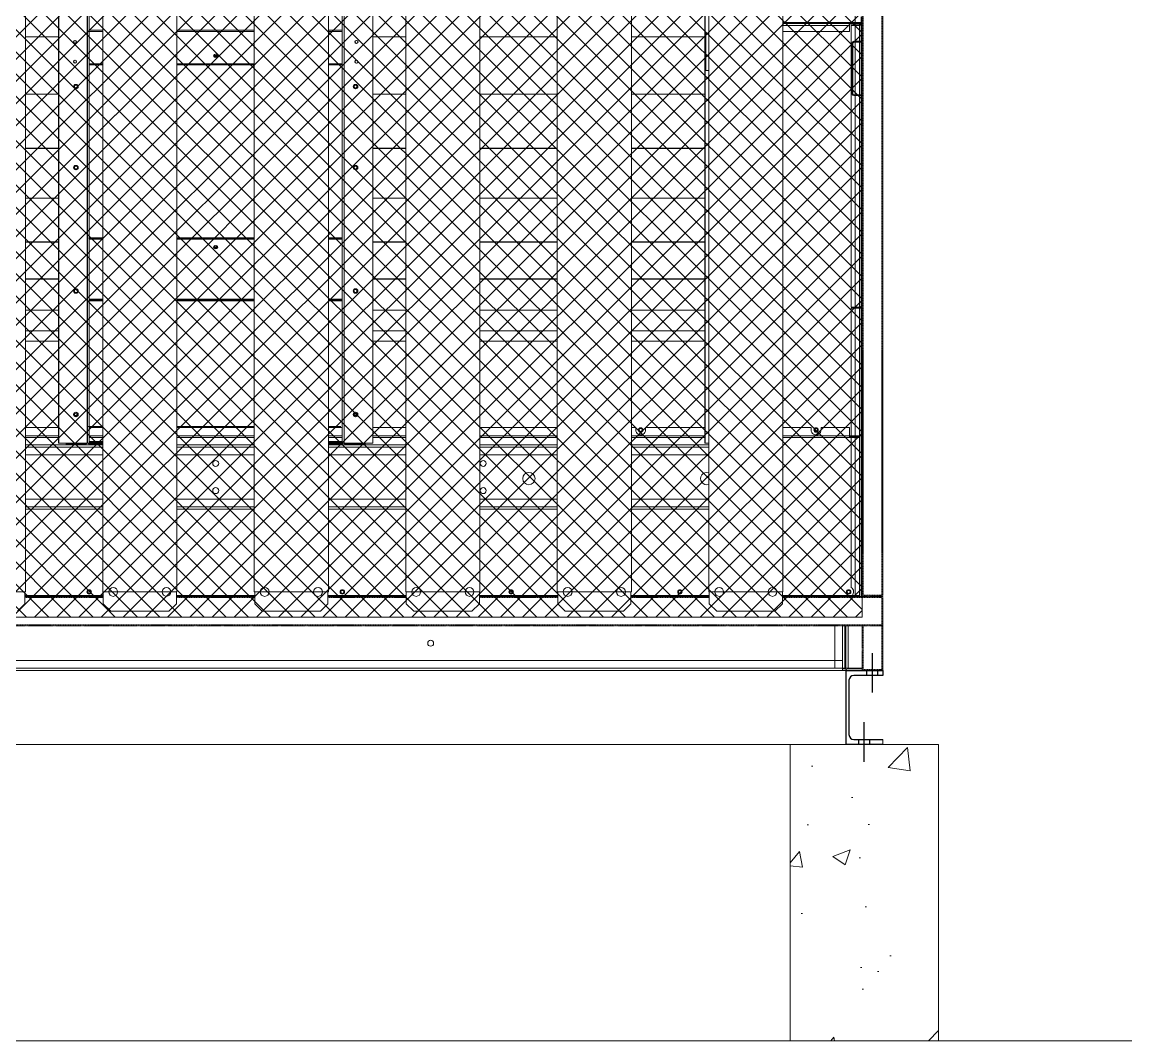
# Model space of a CAD drawing. Header units: millimetres. Extents: x -17070 to 42538, y -291348 to 31440.
# Drawn here: x 33887 to 36133, y 16779 to 18842 of the extents above; entities that cross this region are included whole.
import ezdxf

# ---------------------------------------------------------------- set-up
doc = ezdxf.new("R2010")
doc.units = ezdxf.units.MM
for name, pattern in [('CENTER', [2, 1.25, -0.25, 0.25, -0.25]), ('CENTERX2', [4, 2.5, -0.5, 0.5, -0.5]), ('HIDDEN', [0.375, 0.25, -0.125]), ('HIDDENX2', [0.75, 0.5, -0.25])]:
    doc.linetypes.add(name, pattern=pattern)
for name, color, linetype in [('3', 7, 'Continuous'), ('center', 1, 'CENTER'), ('HIDD', 2, 'HIDDENX2'), ('냉각탑_기초', 23, 'Continuous')]:
    doc.layers.add(name, color=color, linetype=linetype)

# ---------------------------------------------------------------- blocks, each defined once
blk = doc.blocks.new('2')
at = {"lineweight": 5}
h = blk.add_hatch(dxfattribs=at)
h.set_pattern_fill('ANSI37', scale=10)
h.set_pattern_definition([(45, (-871664.807, -414770.083), (-22.4506403, 22.4506403), []), (135, (-871664.807, -414770.083), (-22.4506403, -22.4506403), [])])
h.paths.add_polyline_path([(32971, 19717.3), (32971, 17637.3), (35587, 17637.3), (35587, 19717.3)])
at = {"color": 7, "lineweight": 20}
for p, q in [((35587, 17684.4), (35587, 20526.2)), ((35629, 17684.4), (35629, 20526.2)), ((33960.8, 17989.4), (33960.8, 19402.9)), ((33961.3, 17989.4), (33961.3, 19402.9)), ((34018.8, 17989.4), (34018.8, 19402.9)), ((34019.3, 17989.4), (34019.3, 19402.9)), ((34538.7, 17989.4), (34538.7, 19402.9)), ((34539.2, 17989.4), (34539.2, 19402.9)), ((34596.7, 17989.4), (34596.7, 19402.9)), ((34597.2, 17989.4), (34597.2, 19402.9)), ((35268.8, 17989.4), (35268.8, 19402.9)), ((35269.3, 17989.4), (35269.3, 19402.9)), ((34022.8, 17989.4), (34022.8, 19401.7)), ((34535.2, 17989.4), (34535.2, 19401.7)), ((33893.8, 17985.9), (34050.4, 17985.9)), ((33893.8, 17981.2), (34050.4, 17981.2)), ((33893.8, 17965.9), (34050.4, 17965.9)), ((34200.4, 17985.9), (34357, 17985.9)), ((34200.4, 17981.2), (34357, 17981.2)), ((34200.4, 17965.9), (34357, 17965.9)), ((34507, 17985.9), (34663.6, 17985.9)), ((34507, 17981.2), (34663.6, 17981.2)), ((34507, 17965.9), (34663.6, 17965.9)), ((34813.6, 17985.9), (34970.2, 17985.9)), ((34813.6, 17981.2), (34970.2, 17981.2)), ((34813.6, 17965.9), (34970.2, 17965.9)), ((35120.2, 17985.9), (35276.8, 17985.9)), ((35120.2, 17981.2), (35276.8, 17981.2)), ((35120.2, 17965.9), (35276.8, 17965.9)), ((34050.4, 17875.9), (33893.8, 17875.9)), ((34357, 17875.9), (34200.4, 17875.9)), ((34663.6, 17875.9), (34507, 17875.9)), ((34970.2, 17875.9), (34813.6, 17875.9)), ((35276.8, 17875.9), (35120.2, 17875.9)), ((34050.4, 17860.6), (33893.8, 17860.6)), ((34050.4, 17855.9), (33893.8, 17855.9)), ((34357, 17860.6), (34200.4, 17860.6)), ((34357, 17855.9), (34200.4, 17855.9)), ((34663.6, 17860.6), (34507, 17860.6)), ((34663.6, 17855.9), (34507, 17855.9)), ((34970.2, 17860.6), (34813.6, 17860.6)), ((34970.2, 17855.9), (34813.6, 17855.9)), ((35276.8, 17860.6), (35120.2, 17860.6)), ((35276.8, 17855.9), (35120.2, 17855.9)), ((34051.4, 17679.3), (33892.8, 17679.3)), ((34358, 17679.3), (34199.4, 17679.3)), ((34664.6, 17679.3), (34506, 17679.3)), ((34971.2, 17679.3), (34812.6, 17679.3)), ((35277.8, 17679.3), (35119.2, 17679.3)), ((35547.3, 17679.3), (35425.8, 17679.3)), ((35547.3, 17549.3), (33010.7, 17549.3)), ((35547.3, 17534), (33010.7, 17534)), ((35547.3, 17529.3), (33010.7, 17529.3))]:
    blk.add_line(p, q, dxfattribs=at)
at = {"lineweight": 20}
for p, q in [((35587, 17679.3), (35587, 20489.3)), ((35587, 19717.3), (35587, 17637.3)), ((33893.8, 17688.3), (33893.8, 19677.3)), ((34050.4, 17688.3), (34050.4, 19677.3)), ((34200.4, 17688.3), (34200.4, 19677.3)), ((34357, 17688.3), (34357, 19677.3)), ((34507, 17688.3), (34507, 19677.3)), ((34663.6, 17688.3), (34663.6, 19677.3)), ((34813.6, 17688.3), (34813.6, 19677.3)), ((34970.2, 17688.3), (34970.2, 19677.3)), ((35120.2, 17688.3), (35120.2, 19677.3)), ((35276.8, 17688.3), (35276.8, 19677.3)), ((35426.8, 17688.3), (35426.8, 19677.3)), ((33743.8, 17688.3), (33893.8, 17688.3)), ((33892.8, 17688.3), (33892.8, 17664.3)), ((34050.4, 17688.3), (34051.4, 17688.3)), ((34051.4, 17688.3), (34051.4, 17664.3)), ((34199.4, 17688.3), (34200.4, 17688.3)), ((34199.4, 17688.3), (34199.4, 17664.3)), ((34357, 17688.3), (34507, 17688.3)), ((34358, 17688.3), (34358, 17664.3)), ((34506, 17688.3), (34506, 17664.3)), ((34663.6, 17688.3), (34813.6, 17688.3)), ((34664.6, 17688.3), (34664.6, 17664.3)), ((34812.6, 17688.3), (34812.6, 17664.3)), ((34970.2, 17688.3), (35120.2, 17688.3)), ((34971.2, 17688.3), (34971.2, 17664.3)), ((35119.2, 17688.3), (35119.2, 17664.3)), ((35276.8, 17688.3), (35426.8, 17688.3)), ((35277.8, 17688.3), (35277.8, 17664.3)), ((35425.8, 17688.3), (35425.8, 17664.3)), ((33892.8, 17664.3), (33877.8, 17649.3)), ((34051.4, 17664.3), (34066.4, 17649.3)), ((34199.4, 17664.3), (34184.4, 17649.3)), ((34358, 17664.3), (34373, 17649.3)), ((34506, 17664.3), (34491, 17649.3)), ((34664.6, 17664.3), (34679.6, 17649.3)), ((34812.6, 17664.3), (34797.6, 17649.3)), ((34971.2, 17664.3), (34986.2, 17649.3)), ((35119.2, 17664.3), (35104.2, 17649.3)), ((35277.8, 17664.3), (35292.8, 17649.3)), ((35425.8, 17664.3), (35410.8, 17649.3)), ((35587, 17637.3), (32971, 17637.3)), ((34184.4, 17649.3), (34066.4, 17649.3)), ((34491, 17649.3), (34373, 17649.3)), ((34797.6, 17649.3), (34679.6, 17649.3)), ((35104.2, 17649.3), (34986.2, 17649.3)), ((35410.8, 17649.3), (35292.8, 17649.3))]:
    blk.add_line(p, q, dxfattribs=at)
at = {"color": 0, "lineweight": 20}
for p, q in [((35573.1, 17680.9), (35573.1, 19601.7)), ((34051.4, 17688.3), (34199.4, 17688.3)), ((35554, 17529.3), (35629, 17529.3))]:
    blk.add_line(p, q, dxfattribs=at)
at = {"color": 7, "lineweight": 20, "ltscale": 0.100501}
for p, q in [((35426.8, 18841.2), (35585, 18841.2)), ((35426.8, 18840.1), (35585, 18840.1))]:
    blk.add_line(p, q, dxfattribs=at)
at = {"color": 7, "lineweight": 20, "ltscale": 0.00658}
blk.add_line((35585, 18841.2), (35585, 18853), dxfattribs=at)
at = {"color": 7, "lineweight": 20, "ltscale": 0.000590625}
blk.add_line((35585, 18840.1), (35585, 18841.2), dxfattribs=at)
at = {"color": 7, "lineweight": 20, "ltscale": 0.000888889}
for p, q in [((35585.4, 18841.7), (35587, 18841.7)), ((35585.4, 18654.9), (35587, 18654.9)), ((35583.4, 18264.2), (35585, 18264.2)), ((33976.3, 17987.5), (33976.3, 17989.1)), ((34015.2, 17989.1), (34015.2, 17987.5)), ((34539.7, 17989.1), (34541.3, 17989.1)), ((34581.7, 17989.1), (34581.7, 17987.5)), ((35581.9, 18002.8), (35581.9, 18001.2)), ((35582, 17679.3), (35582, 17680.9))]:
    blk.add_line(p, q, dxfattribs=at)
at = {"color": 7, "lineweight": 20, "ltscale": 0.0205}
for p, q in [((35585.4, 18804.8), (35585.4, 18841.7)), ((35585.4, 18691.8), (35585.4, 18654.9))]:
    blk.add_line(p, q, dxfattribs=at)
at = {"color": 7, "lineweight": 20, "ltscale": 0.284667}
for p, q in [((34022.8, 18826), (34050.4, 18826)), ((34022.8, 18822.9), (34050.4, 18822.9)), ((34200.4, 18826), (34357, 18826)), ((34200.4, 18822.9), (34357, 18822.9)), ((34507, 18826), (34535.2, 18826)), ((34507, 18822.9), (34535.2, 18822.9)), ((34050.4, 18755.3), (34022.8, 18755.3)), ((34357, 18755.3), (34200.4, 18755.3)), ((34535.2, 18755.3), (34507, 18755.3)), ((34022.8, 18405), (34050.4, 18405)), ((34022.8, 18403.9), (34050.4, 18403.9)), ((34050.4, 18403.5), (34022.8, 18403.5)), ((34050.4, 18402.4), (34022.8, 18402.4)), ((34200.4, 18405), (34357, 18405)), ((34200.4, 18403.9), (34357, 18403.9)), ((34357, 18403.5), (34200.4, 18403.5)), ((34357, 18402.4), (34200.4, 18402.4)), ((34507, 18405), (34535.2, 18405)), ((34507, 18403.9), (34535.2, 18403.9)), ((34535.2, 18403.5), (34507, 18403.5)), ((34535.2, 18402.4), (34507, 18402.4)), ((34022.8, 18280.9), (34050.4, 18280.9)), ((34022.8, 18279.8), (34050.4, 18279.8)), ((34200.4, 18280.9), (34357, 18280.9)), ((34200.4, 18279.8), (34357, 18279.8)), ((34507, 18280.9), (34535.2, 18280.9)), ((34507, 18279.8), (34535.2, 18279.8)), ((34022.8, 18004.3), (34050.4, 18004.3)), ((34022.8, 18001.2), (34050.4, 18001.2)), ((34200.4, 18004.3), (34357, 18004.3)), ((34200.4, 18001.2), (34357, 18001.2)), ((34507, 18004.3), (34535.2, 18004.3)), ((34507, 18001.2), (34535.2, 18001.2))]:
    blk.add_line(p, q, dxfattribs=at)
at = {"color": 7, "lineweight": 20, "ltscale": 0.033333}
for p, q in [((35276.8, 18819.4), (35270.9, 18819.4)), ((35270.9, 18744.4), (35276.8, 18744.4))]:
    blk.add_line(p, q, dxfattribs=at)
at = {"color": 7, "lineweight": 20, "ltscale": 0.041667}
blk.add_line((35270.9, 18744.4), (35270.9, 18819.4), dxfattribs=at)
at = {"color": 7, "lineweight": 20, "ltscale": 0.087667}
for p, q in [((35561.9, 18839.4), (35426.8, 18839.4)), ((35561.9, 18835), (35426.8, 18835)), ((35426.8, 18822.9), (35561.9, 18822.9))]:
    blk.add_line(p, q, dxfattribs=at)
at = {"color": 7, "lineweight": 20, "ltscale": 0.011111}
for p, q in [((35581.9, 18839.4), (35561.9, 18839.4)), ((35561.9, 18838.3), (35581.9, 18838.3)), ((35561.9, 18004.3), (35581.9, 18004.3)), ((35581.9, 18002.8), (35561.9, 18002.8)), ((35561.9, 18001.2), (35581.9, 18001.2))]:
    blk.add_line(p, q, dxfattribs=at)
at = {"color": 7, "lineweight": 20, "ltscale": 0.002435}
blk.add_line((35561.9, 18839.4), (35561.9, 18835), dxfattribs=at)
at = {"color": 7, "lineweight": 20, "ltscale": 0.006739}
blk.add_line((35561.9, 18822.9), (35561.9, 18835), dxfattribs=at)
at = {"color": 7, "lineweight": 20, "ltscale": 0.000618889}
blk.add_line((35565, 18836.1), (35565, 18835), dxfattribs=at)
at = {"color": 7, "lineweight": 20, "ltscale": 0.009389}
for p, q in [((35565, 18836.1), (35581.9, 18836.1)), ((35565, 18835), (35581.9, 18835)), ((35565, 18264.8), (35581.9, 18264.8)), ((35565, 18263), (35581.9, 18263)), ((35561.9, 18021.2), (35561.9, 18004.3)), ((35565, 18004.3), (35581.9, 18004.3))]:
    blk.add_line(p, q, dxfattribs=at)
at = {"color": 7, "lineweight": 20, "ltscale": 0.316783}
blk.add_line((35565, 18835), (35565, 18264.8), dxfattribs=at)
at = {"color": 7, "lineweight": 20, "ltscale": 0.000403556}
blk.add_line((35581.9, 18839.4), (35581.9, 18840.1), dxfattribs=at)
at = {"color": 7, "lineweight": 20, "ltscale": 0.00222}
blk.add_line((35581.9, 18840.1), (35581.9, 18836.1), dxfattribs=at)
at = {"color": 7, "lineweight": 20, "ltscale": 0.000638044}
blk.add_line((35581.9, 18838.3), (35581.9, 18839.4), dxfattribs=at)
at = {"color": 7, "lineweight": 20, "ltscale": 0.017627}
blk.add_line((35581.9, 18803.3), (35581.9, 18835), dxfattribs=at)
at = {"color": 7, "lineweight": 20, "ltscale": 0.00164}
for p, q in [((35583.4, 18840.1), (35583.4, 18837.2)), ((35585, 18840.1), (35585, 18837.2))]:
    blk.add_line(p, q, dxfattribs=at)
at = {"color": 7, "lineweight": 20, "ltscale": 0.018559}
blk.add_line((35585, 18803.8), (35585, 18837.2), dxfattribs=at)
at = {"color": 7, "lineweight": 20, "ltscale": 0.373111}
for p, q in [((33960.8, 18812.5), (33893.8, 18812.5)), ((33893.8, 18812.4), (33960.8, 18812.4)), ((33893.8, 18812.1), (33960.8, 18812.1)), ((33960.8, 18812), (33893.8, 18812)), ((34663.6, 18812.5), (34597.2, 18812.5)), ((34597.2, 18812.4), (34663.6, 18812.4)), ((34597.2, 18812.1), (34663.6, 18812.1)), ((34663.6, 18812), (34597.2, 18812)), ((34970.2, 18812.5), (34813.6, 18812.5)), ((34813.6, 18812.4), (34970.2, 18812.4)), ((34813.6, 18812.1), (34970.2, 18812.1)), ((34970.2, 18812), (34813.6, 18812)), ((35268.8, 18812.5), (35120.2, 18812.5)), ((35120.2, 18812.4), (35268.8, 18812.4)), ((35120.2, 18812.1), (35268.8, 18812.1)), ((35268.8, 18812), (35120.2, 18812)), ((33960.8, 18696.4), (33893.8, 18696.4)), ((33893.8, 18696.2), (33960.8, 18696.2)), ((33893.8, 18696), (33960.8, 18696)), ((33960.8, 18695.9), (33893.8, 18695.9)), ((34663.6, 18696.4), (34597.2, 18696.4)), ((34597.2, 18696.2), (34663.6, 18696.2)), ((34597.2, 18696), (34663.6, 18696)), ((34663.6, 18695.9), (34597.2, 18695.9)), ((34970.2, 18696.4), (34813.6, 18696.4)), ((34813.6, 18696.2), (34970.2, 18696.2)), ((34813.6, 18696), (34970.2, 18696)), ((34970.2, 18695.9), (34813.6, 18695.9)), ((35268.8, 18696.4), (35120.2, 18696.4)), ((35120.2, 18696.2), (35268.8, 18696.2)), ((35120.2, 18696), (35268.8, 18696)), ((35268.8, 18695.9), (35120.2, 18695.9)), ((33960.8, 18586.5), (33893.8, 18586.5)), ((33893.8, 18586.4), (33960.8, 18586.4)), ((33893.8, 18586.2), (33960.8, 18586.2)), ((33960.8, 18586.1), (33893.8, 18586.1)), ((34663.6, 18586.5), (34597.2, 18586.5)), ((34597.2, 18586.4), (34663.6, 18586.4)), ((34597.2, 18586.2), (34663.6, 18586.2)), ((34663.6, 18586.1), (34597.2, 18586.1)), ((34970.2, 18586.5), (34813.6, 18586.5)), ((34813.6, 18586.4), (34970.2, 18586.4)), ((34813.6, 18586.2), (34970.2, 18586.2)), ((34970.2, 18586.1), (34813.6, 18586.1)), ((35268.8, 18586.5), (35120.2, 18586.5)), ((35120.2, 18586.4), (35268.8, 18586.4)), ((35120.2, 18586.2), (35268.8, 18586.2)), ((35268.8, 18586.1), (35120.2, 18586.1)), ((33960.8, 18485.9), (33893.8, 18485.9)), ((33893.8, 18485.8), (33960.8, 18485.8)), ((33893.8, 18485.6), (33960.8, 18485.6)), ((33960.8, 18485.5), (33893.8, 18485.5)), ((34663.6, 18485.9), (34597.2, 18485.9)), ((34597.2, 18485.8), (34663.6, 18485.8)), ((34597.2, 18485.6), (34663.6, 18485.6)), ((34663.6, 18485.5), (34597.2, 18485.5)), ((34970.2, 18485.9), (34813.6, 18485.9)), ((34813.6, 18485.8), (34970.2, 18485.8)), ((34813.6, 18485.6), (34970.2, 18485.6)), ((34970.2, 18485.5), (34813.6, 18485.5)), ((35268.8, 18485.9), (35120.2, 18485.9)), ((35120.2, 18485.8), (35268.8, 18485.8)), ((35120.2, 18485.6), (35268.8, 18485.6)), ((35268.8, 18485.5), (35120.2, 18485.5)), ((33960.8, 18397), (33893.8, 18397)), ((33893.8, 18396.9), (33960.8, 18396.9)), ((33893.8, 18396.7), (33960.8, 18396.7)), ((33960.8, 18396.6), (33893.8, 18396.6)), ((34663.6, 18397), (34597.2, 18397)), ((34597.2, 18396.9), (34663.6, 18396.9)), ((34597.2, 18396.7), (34663.6, 18396.7)), ((34663.6, 18396.6), (34597.2, 18396.6)), ((34970.2, 18397), (34813.6, 18397)), ((34813.6, 18396.9), (34970.2, 18396.9)), ((34813.6, 18396.7), (34970.2, 18396.7)), ((34970.2, 18396.6), (34813.6, 18396.6)), ((35268.8, 18397), (35120.2, 18397)), ((35120.2, 18396.9), (35268.8, 18396.9)), ((35120.2, 18396.7), (35268.8, 18396.7)), ((35268.8, 18396.6), (35120.2, 18396.6)), ((33960.8, 18322.1), (33893.8, 18322.1)), ((33893.8, 18322), (33960.8, 18322)), ((33893.8, 18321.9), (33960.8, 18321.9)), ((33960.8, 18321.8), (33893.8, 18321.8)), ((34663.6, 18322.1), (34597.2, 18322.1)), ((34597.2, 18322), (34663.6, 18322)), ((34597.2, 18321.9), (34663.6, 18321.9)), ((34663.6, 18321.8), (34597.2, 18321.8)), ((34970.2, 18322.1), (34813.6, 18322.1)), ((34813.6, 18322), (34970.2, 18322)), ((34813.6, 18321.9), (34970.2, 18321.9)), ((34970.2, 18321.8), (34813.6, 18321.8)), ((35268.8, 18322.1), (35120.2, 18322.1)), ((35120.2, 18322), (35268.8, 18322)), ((35120.2, 18321.9), (35268.8, 18321.9)), ((35268.8, 18321.8), (35120.2, 18321.8)), ((33960.8, 18259.1), (33893.8, 18259.1)), ((33893.8, 18259), (33960.8, 18259)), ((33893.8, 18258.9), (33960.8, 18258.9)), ((33960.8, 18258.9), (33893.8, 18258.9)), ((34663.6, 18259.1), (34597.2, 18259.1)), ((34597.2, 18259), (34663.6, 18259)), ((34597.2, 18258.9), (34663.6, 18258.9)), ((34663.6, 18258.9), (34597.2, 18258.9)), ((34970.2, 18259.1), (34813.6, 18259.1)), ((34813.6, 18259), (34970.2, 18259)), ((34813.6, 18258.9), (34970.2, 18258.9)), ((34970.2, 18258.9), (34813.6, 18258.9)), ((35268.8, 18259.1), (35120.2, 18259.1)), ((35120.2, 18259), (35268.8, 18259)), ((35120.2, 18258.9), (35268.8, 18258.9)), ((35268.8, 18258.9), (35120.2, 18258.9)), ((33960.8, 18216.7), (33893.8, 18216.7)), ((33893.8, 18216.6), (33960.8, 18216.6)), ((33893.8, 18216.6), (33960.8, 18216.6)), ((33960.8, 18216.6), (33893.8, 18216.6)), ((34663.6, 18216.7), (34597.2, 18216.7)), ((34597.2, 18216.6), (34663.6, 18216.6)), ((34597.2, 18216.6), (34663.6, 18216.6)), ((34663.6, 18216.6), (34597.2, 18216.6)), ((34970.2, 18216.7), (34813.6, 18216.7)), ((34813.6, 18216.6), (34970.2, 18216.6)), ((34813.6, 18216.6), (34970.2, 18216.6)), ((34970.2, 18216.6), (34813.6, 18216.6)), ((35268.8, 18216.7), (35120.2, 18216.7)), ((35120.2, 18216.6), (35268.8, 18216.6)), ((35120.2, 18216.6), (35268.8, 18216.6)), ((35268.8, 18216.6), (35120.2, 18216.6)), ((33893.8, 18196), (33960.8, 18196)), ((33893.8, 18196), (33960.8, 18196)), ((33960.8, 18196), (33893.8, 18196)), ((34597.2, 18196), (34663.6, 18196)), ((34597.2, 18196), (34663.6, 18196)), ((34663.6, 18196), (34597.2, 18196)), ((34813.6, 18196), (34970.2, 18196)), ((34813.6, 18196), (34970.2, 18196)), ((34970.2, 18196), (34813.6, 18196)), ((35120.2, 18196), (35268.8, 18196)), ((35120.2, 18196), (35268.8, 18196)), ((35268.8, 18196), (35120.2, 18196)), ((33893.8, 18004.3), (33960.8, 18004.3)), ((33893.8, 18001.2), (33960.8, 18001.2)), ((34597.2, 18004.3), (34663.6, 18004.3)), ((34597.2, 18001.2), (34663.6, 18001.2)), ((34813.6, 18004.3), (34970.2, 18004.3)), ((34813.6, 18001.2), (34970.2, 18001.2)), ((35120.2, 18004.3), (35268.8, 18004.3)), ((35120.2, 18001.2), (35268.8, 18001.2))]:
    blk.add_line(p, q, dxfattribs=at)
at = {"color": 7, "lineweight": 20, "ltscale": 0.057667}
for p, q in [((35567, 18800.2), (35567, 18696.4)), ((35568.6, 18800.2), (35568.6, 18696.4))]:
    blk.add_line(p, q, dxfattribs=at)
at = {"color": 7, "lineweight": 20, "ltscale": 0.007667}
for p, q in [((35570.1, 18803.3), (35583.9, 18803.3)), ((35570.1, 18801.7), (35583.9, 18801.7)), ((35570.1, 18694.9), (35583.9, 18694.9)), ((35583.9, 18693.3), (35570.1, 18693.3))]:
    blk.add_line(p, q, dxfattribs=at)
at = {"color": 7, "lineweight": 20, "ltscale": 0.059333}
blk.add_line((35581.9, 18694.9), (35581.9, 18801.7), dxfattribs=at)
at = {"color": 7, "lineweight": 20, "ltscale": 0.059558}
blk.add_line((35585, 18694.7), (35585, 18801.9), dxfattribs=at)
at = {"color": 7, "lineweight": 20, "ltscale": 0.284666}
for p, q in [((34022.8, 18757.7), (34050.4, 18757.7)), ((34200.4, 18757.7), (34357, 18757.7)), ((34507, 18757.7), (34535.2, 18757.7))]:
    blk.add_line(p, q, dxfattribs=at)
at = {"color": 7, "lineweight": 20, "ltscale": 0.238045}
blk.add_line((35581.9, 18264.8), (35581.9, 18693.3), dxfattribs=at)
at = {"color": 7, "lineweight": 20, "ltscale": 0.236578}
blk.add_line((35585, 18267), (35585, 18692.8), dxfattribs=at)
at = {"color": 7, "linetype": 'Continuous', "lineweight": 20}
for p, q in [((34021.8, 18404.4), (34050.4, 18404.4)), ((34200.4, 18404.4), (34357, 18404.4)), ((34507, 18404.4), (34534.2, 18404.4)), ((34021.2, 18277.4), (34050.4, 18277.4)), ((34200.4, 18277.4), (34357, 18277.4)), ((34507, 18277.4), (34533.6, 18277.4)), ((34020.1, 18023.4), (34050.4, 18023.4)), ((34200.4, 18023.4), (34357, 18023.4)), ((34507, 18023.4), (34532.5, 18023.4)), ((34050.7, 17680.9), (34050.7, 17688.3))]:
    blk.add_line(p, q, dxfattribs=at)
at = {"color": 7, "lineweight": 20, "ltscale": 0.143679}
for p, q in [((35565, 18004.3), (35565, 18263)), ((35581.9, 18004.3), (35581.9, 18263)), ((35585, 18004.3), (35585, 18263))]:
    blk.add_line(p, q, dxfattribs=at)
at = {"color": 7, "lineweight": 20, "ltscale": 0.00103}
blk.add_line((35581.9, 18263), (35581.9, 18264.8), dxfattribs=at)
at = {"color": 7, "lineweight": 20, "ltscale": 0.001722}
for p, q in [((35585, 18263), (35581.9, 18263)), ((35561.9, 18001.2), (35561.9, 18004.3)), ((35585, 18004.3), (35581.9, 18004.3))]:
    blk.add_line(p, q, dxfattribs=at)
at = {"color": 7, "lineweight": 20, "ltscale": 0.00048142}
blk.add_line((35583.4, 18264.2), (35583.4, 18265.1), dxfattribs=at)
at = {"color": 7, "lineweight": 20, "ltscale": 0.000698042}
for p, q in [((35583.4, 18264.2), (35583.4, 18263)), ((35585, 18263), (35585, 18264.2))]:
    blk.add_line(p, q, dxfattribs=at)
at = {"color": 7, "lineweight": 20, "ltscale": 0.000157563}
blk.add_line((35584.7, 18266.1), (35585, 18266.1), dxfattribs=at)
at = {"color": 7, "lineweight": 20, "ltscale": 0.008061}
blk.add_line((35585, 18264.2), (35585, 18278.7), dxfattribs=at)
at = {"color": 7, "lineweight": 20, "ltscale": 0.000501055}
blk.add_line((35585, 18266.1), (35585, 18267), dxfattribs=at)
at = {"color": 7, "lineweight": 20, "ltscale": 0.128777}
blk.add_line((33960.8, 18021.2), (33893.8, 18021.2), dxfattribs=at)
at = {"color": 7, "lineweight": 20, "ltscale": 0.02289}
blk.add_line((34050.4, 18021.2), (34022.8, 18021.2), dxfattribs=at)
at = {"color": 7, "lineweight": 20, "ltscale": 0.186111}
for p, q in [((34357, 18021.2), (34200.4, 18021.2)), ((34970.2, 18021.2), (34813.6, 18021.2)), ((35129, 18021.2), (35120.2, 18021.2))]:
    blk.add_line(p, q, dxfattribs=at)
at = {"color": 7, "lineweight": 20, "ltscale": 0.053444}
blk.add_line((34535.2, 18021.2), (34507, 18021.2), dxfattribs=at)
at = {"color": 7, "lineweight": 20, "ltscale": 0.098223}
blk.add_line((34663.6, 18021.2), (34597.2, 18021.2), dxfattribs=at)
at = {"color": 7, "lineweight": 20, "ltscale": 0.002747}
for p, q in [((35129, 18016.3), (35129, 18021.2)), ((35149, 18021.2), (35149, 18016.3)), ((35484, 18016.3), (35484, 18021.2)), ((35504, 18021.2), (35504, 18016.3))]:
    blk.add_line(p, q, dxfattribs=at)
at = {"color": 7, "lineweight": 20, "ltscale": 0.066555}
blk.add_line((35268.8, 18021.2), (35149, 18021.2), dxfattribs=at)
at = {"color": 7, "lineweight": 20, "ltscale": 0.047056}
blk.add_line((35484, 18021.2), (35426.8, 18021.2), dxfattribs=at)
at = {"color": 7, "lineweight": 20, "ltscale": 0.032167}
blk.add_line((35561.9, 18021.2), (35504, 18021.2), dxfattribs=at)
at = {"color": 7, "lineweight": 20, "ltscale": 0.032222}
for p, q in [((34018.8, 17989.4), (33960.8, 17989.4)), ((34019.3, 17989.4), (33961.3, 17989.4)), ((34538.7, 17989.4), (34596.7, 17989.4)), ((34539.2, 17989.4), (34597.2, 17989.4)), ((35276.8, 17989.4), (35268.8, 17989.4)), ((35276.8, 17989.4), (35269.3, 17989.4))]:
    blk.add_line(p, q, dxfattribs=at)
at = {"color": 7, "lineweight": 20, "ltscale": 0.000166667}
for p, q in [((33976.3, 17989.4), (33976.3, 17989.1)), ((34016.7, 17989.4), (34016.7, 17989.1)), ((34541.3, 17989.4), (34541.3, 17989.1)), ((34581.7, 17989.4), (34581.7, 17989.1)), ((35581.5, 17532.8), (35581.5, 17532.5))]:
    blk.add_line(p, q, dxfattribs=at)
at = {"color": 7, "lineweight": 20, "ltscale": 0.022444}
for p, q in [((34016.7, 17989.1), (33976.3, 17989.1)), ((34541.3, 17989.1), (34581.7, 17989.1)), ((34581.7, 17989.1), (34541.3, 17989.1)), ((34541.3, 17987.5), (34581.7, 17987.5))]:
    blk.add_line(p, q, dxfattribs=at)
at = {"color": 7, "lineweight": 20, "ltscale": 0.021611}
for p, q in [((34015.2, 17989.1), (33976.3, 17989.1)), ((34015.2, 17987.5), (33976.3, 17987.5))]:
    blk.add_line(p, q, dxfattribs=at)
at = {"color": 7, "lineweight": 20, "ltscale": 0.000833333}
for p, q in [((34020.3, 17989.4), (34018.8, 17989.4)), ((34020.8, 17989.4), (34019.3, 17989.4)), ((34537.2, 17989.4), (34538.7, 17989.4)), ((34537.7, 17989.4), (34539.2, 17989.4)), ((35581.9, 18004.3), (35581.9, 18002.8)), ((35558.7, 17534), (35557.2, 17534)), ((35581.5, 17532.8), (35583, 17532.8))]:
    blk.add_line(p, q, dxfattribs=at)
at = {"color": 7, "lineweight": 20, "ltscale": 0.001111}
for p, q in [((34022.3, 17989.4), (34020.3, 17989.4)), ((34022.8, 17989.4), (34020.8, 17989.4)), ((34535.2, 17989.4), (34537.2, 17989.4)), ((34535.7, 17989.4), (34537.7, 17989.4)), ((35585, 17961.1), (35587, 17961.1)), ((35587, 17856.1), (35585, 17856.1)), ((35585, 17806.1), (35587, 17806.1)), ((35554, 17549.3), (35552, 17549.3)), ((35583, 17532.8), (35585, 17532.8))]:
    blk.add_line(p, q, dxfattribs=at)
at = {"color": 7, "lineweight": 20, "ltscale": 0.031945}
blk.add_line((34022.8, 17992.7), (34050.4, 17992.7), dxfattribs=at)
at = {"color": 7, "lineweight": 20, "ltscale": 0.031389}
for p, q in [((34022.8, 17992.7), (34050.4, 17992.7)), ((34023.8, 17989.9), (34050.4, 17989.9)), ((34023.8, 17987.9), (34050.4, 17987.9)), ((34024.3, 17989.9), (34050.4, 17989.9)), ((34024.3, 17987.9), (34050.4, 17987.9)), ((34535.2, 17992.7), (34507, 17992.7)), ((34534.2, 17989.9), (34507, 17989.9)), ((34533.7, 17989.9), (34507, 17989.9)), ((34534.2, 17987.9), (34507, 17987.9)), ((34533.7, 17987.9), (34507, 17987.9))]:
    blk.add_line(p, q, dxfattribs=at)
at = {"color": 7, "lineweight": 20, "ltscale": 0.031862}
for p, q in [((34023, 17990.7), (34050.4, 17990.7)), ((34535.1, 17990.7), (34507, 17990.7))]:
    blk.add_line(p, q, dxfattribs=at)
at = {"color": 7, "lineweight": 20, "ltscale": 0.031307}
blk.add_line((34023, 17990.7), (34050.4, 17990.7), dxfattribs=at)
at = {"color": 7, "lineweight": 20, "ltscale": 0.031944}
blk.add_line((34535.2, 17992.7), (34507, 17992.7), dxfattribs=at)
at = {"color": 7, "lineweight": 20, "ltscale": 0.031306}
blk.add_line((34535.1, 17990.7), (34507, 17990.7), dxfattribs=at)
at = {"color": 7, "lineweight": 20, "ltscale": 0.000166668}
blk.add_line((34539.7, 17989.1), (34539.7, 17989.4), dxfattribs=at)
at = {"color": 7, "lineweight": 20, "ltscale": 0.000444384}
blk.add_line((34581.7, 17989.1), (34581.7, 17988.3), dxfattribs=at)
at = {"color": 7, "lineweight": 20, "ltscale": 0.090334}
for p, q in [((35426.8, 18004.3), (35561.9, 18004.3)), ((35426.8, 18001.2), (35561.9, 18001.2))]:
    blk.add_line(p, q, dxfattribs=at)
at = {"color": 7, "lineweight": 20, "ltscale": 0.169047}
blk.add_line((35565, 17697), (35565, 18001.2), dxfattribs=at)
at = {"color": 7, "lineweight": 20, "ltscale": 0.177968}
blk.add_line((35581.5, 18001.2), (35581.5, 17680.9), dxfattribs=at)
at = {"color": 7, "lineweight": 20, "ltscale": 0.180579}
blk.add_line((35585, 18004.3), (35585, 17679.3), dxfattribs=at)
at = {"color": 7, "lineweight": 20, "ltscale": 0.482222}
for p, q in [((34051.4, 17680.9), (33892.8, 17680.9)), ((34051.4, 17679.3), (33892.8, 17679.3)), ((34358, 17680.9), (34199.4, 17680.9)), ((34358, 17679.3), (34199.4, 17679.3)), ((34664.6, 17680.9), (34506, 17680.9)), ((34664.6, 17679.3), (34506, 17679.3))]:
    blk.add_line(p, q, dxfattribs=at)
at = {"color": 7, "lineweight": 20, "ltscale": 0.481667}
for p, q in [((34812.6, 17680.9), (34971.2, 17680.9)), ((34812.6, 17679.3), (34971.2, 17679.3)), ((35119.2, 17680.9), (35277.8, 17680.9)), ((35119.2, 17679.3), (35277.8, 17679.3)), ((35425.8, 17680.9), (35582, 17680.9)), ((35425.8, 17679.3), (35582, 17679.3))]:
    blk.add_line(p, q, dxfattribs=at)
at = {"color": 7, "lineweight": 20, "ltscale": 0.002805}
blk.add_line((35587, 17679.3), (35587, 17684.4), dxfattribs=at)
at = {"color": 7, "lineweight": 20, "ltscale": 0.06}
blk.add_line((35629, 17659.3), (35629, 17551.3), dxfattribs=at)
at = {"color": 7, "lineweight": 20, "ltscale": 0.060001}
blk.add_line((35629, 17659.3), (35629, 17551.3), dxfattribs=at)
at = {"color": 7, "lineweight": 20, "ltscale": 0.0685}
for p, q in [((35532, 17619.3), (35532, 17534)), ((35547.3, 17534), (35547.3, 17619.3)), ((35552, 17534), (35552, 17619.3))]:
    blk.add_line(p, q, dxfattribs=at)
at = {"color": 7, "lineweight": 20, "ltscale": 0.078111}
for p, q in [((35554, 17619.3), (35554, 17534)), ((35558.7, 17619.3), (35558.7, 17534))]:
    blk.add_line(p, q, dxfattribs=at)
at = {"color": 1, "linetype": 'CENTERX2', "ltscale": 50}
for p, q in [((35608, 17484.3), (35608, 17564.3)), ((35591.5, 17344.3), (35591.5, 17424.3))]:
    blk.add_line(p, q, dxfattribs=at)
at = {"color": 7, "lineweight": 20, "ltscale": 0.0085}
for p, q in [((35547.3, 17534), (35547.3, 17549.3)), ((35532, 17534), (35547.3, 17534))]:
    blk.add_line(p, q, dxfattribs=at)
at = {"color": 7, "lineweight": 20, "ltscale": 0.002611}
for p, q in [((35547.3, 17534), (35547.3, 17529.3)), ((35552, 17534), (35547.3, 17534)), ((35554, 17534), (35558.7, 17534))]:
    blk.add_line(p, q, dxfattribs=at)
at = {"color": 7, "lineweight": 20, "ltscale": 0.003809}
blk.add_line((35554.2, 17532.8), (35547.3, 17532.8), dxfattribs=at)
at = {"color": 7, "lineweight": 20, "ltscale": 0.006333}
blk.add_line((35558.7, 17529.3), (35547.3, 17529.3), dxfattribs=at)
at = {"color": 7, "lineweight": 25, "ltscale": 0.125}
for p, q in [((35554, 17529.3), (35629, 17529.3)), ((35629, 17379.3), (35554, 17379.3))]:
    blk.add_line(p, q, dxfattribs=at)
at = {"ltscale": 25}
blk.add_line((35554, 17529.3), (35554, 17379.3), dxfattribs=at)
at = {"color": 7, "lineweight": 20, "ltscale": 0.013167}
blk.add_line((35581.5, 17532.8), (35557.8, 17532.8), dxfattribs=at)
at = {"color": 7, "lineweight": 20, "ltscale": 0.036444}
for p, q in [((35587, 17534), (35558.7, 17534)), ((35558.7, 17534), (35587, 17534)), ((35587, 17532.5), (35558.7, 17532.5)), ((35624.3, 17529.3), (35558.7, 17529.3))]:
    blk.add_line(p, q, dxfattribs=at)
at = {"color": 7, "lineweight": 25, "ltscale": 0.05125}
for p, q in [((35629, 17519.3), (35570.5, 17519.3)), ((35570.5, 17389.3), (35629, 17389.3))]:
    blk.add_line(p, q, dxfattribs=at)
at = {"color": 7, "lineweight": 20, "ltscale": 0.000667643}
blk.add_line((35581.5, 17532.8), (35581.5, 17534), dxfattribs=at)
at = {"color": 7, "lineweight": 20, "ltscale": 0.00066766}
blk.add_line((35581.5, 17532.8), (35581.5, 17534), dxfattribs=at)
at = {"color": 7, "lineweight": 20, "ltscale": 0.00066667}
for p, q in [((35583, 17534), (35583, 17532.8)), ((35587, 17532.8), (35587, 17534))]:
    blk.add_line(p, q, dxfattribs=at)
at = {"color": 7, "lineweight": 20, "ltscale": 0.000667645}
blk.add_line((35585, 17532.8), (35585, 17534), dxfattribs=at)
for p, q in [((35597, 17519.3), (35597, 17529.3)), ((35619, 17519.3), (35619, 17529.3)), ((35580.5, 17379.3), (35580.5, 17389.3)), ((35602.5, 17379.3), (35602.5, 17389.3))]:
    blk.add_line(p, q)
at = {"color": 7, "lineweight": 25, "ltscale": 0.008333}
blk.add_line((35629, 17529.3), (35629, 17519.3), dxfattribs=at)
at = {"color": 7, "lineweight": 25, "ltscale": 0.091667}
blk.add_line((35560.5, 17509.3), (35560.5, 17399.3), dxfattribs=at)
at = {"color": 7, "lineweight": 15, "ltscale": 0.0625}
blk.add_line((35629, 17389.3), (35629, 17379.3), dxfattribs=at)
at = {"lineweight": 5}
blk.add_line((33004, 17379.3), (35554, 17379.3), dxfattribs=at)
at = {"color": 0, "lineweight": 20}
blk.add_lwpolyline([(34358, 17680.9), (34199.4, 17680.9)], dxfattribs=at)
at = {"color": 7, "lineweight": 20}
for centre, radius in [((33994, 18801.9), 3), ((33994.5, 18801.9), 3), ((34563.5, 18801.9), 3), ((34564, 18801.9), 3), ((33994, 18761.9), 3), ((33994.5, 18761.9), 3), ((34563.5, 18761.9), 3), ((34564, 18761.9), 3), ((33995.8, 18711.5), 4.5), ((33996.3, 18711.5), 4.5), ((33996.3, 18711.5), 3), ((34561.7, 18711.5), 4.5), ((34562.2, 18711.5), 4.5), ((34561.7, 18711.5), 3), ((33995.8, 18547.5), 4.5), ((33996.3, 18547.5), 4.5), ((33996.3, 18547.5), 3), ((34561.7, 18547.5), 4.5), ((34562.2, 18547.5), 4.5), ((34561.7, 18547.5), 3), ((33995.8, 18297.5), 4.5), ((33996.3, 18297.5), 4.5), ((34561.7, 18297.5), 4.5), ((34562.2, 18297.5), 4.5), ((33996.3, 18297.5), 3), ((34561.7, 18297.5), 3), ((33995.8, 18047.5), 4.5), ((33996.3, 18047.5), 4.5), ((33996.3, 18047.5), 3), ((34561.7, 18047.5), 4.5), ((34562.2, 18047.5), 4.5), ((34561.7, 18047.5), 3), ((35139, 18016.2), 4.5), ((35139, 18016.3), 3), ((35494, 18016.2), 4.5), ((35494, 18016.3), 3), ((34279, 17948.4), 6), ((34820.3, 17948.4), 6), ((34912.8, 17917.7), 12.5), ((34279, 17893.4), 6), ((34820.3, 17893.4), 6), ((34022.8, 17688.3), 4.5), ((34022.8, 17688.3), 3), ((34535.2, 17688.3), 4.5), ((34535.2, 17688.3), 3), ((34876.8, 17688.3), 4.5), ((34876.8, 17688.3), 3), ((35218.4, 17688.3), 4.5), ((35218.4, 17688.3), 3), ((35560, 17688.3), 4.5), ((35560, 17688.3), 3), ((34714, 17584.3), 6)]:
    blk.add_circle(centre, radius, dxfattribs=at)
at = {"lineweight": 20}
for centre in [(34071.5, 17688.3), (34179.4, 17688.3), (34378.1, 17688.3), (34486, 17688.3), (34684.7, 17688.3), (34792.6, 17688.3), (34991.3, 17688.3), (35099.2, 17688.3), (35297.9, 17688.3), (35405.8, 17688.3)]:
    blk.add_circle(centre, 9, dxfattribs=at)
at = {"color": 7, "lineweight": 20}
for centre, radius, start, end in [((33994.5, 18802.2), 3, 182.8657, 295.3866), ((35570.1, 18800.2), 3.1, 90, 180), ((35570.1, 18800.2), 1.5, 90, 180), ((35583.9, 18804.8), 1.5, 270, 0), ((35583.9, 18804.8), 3.1, 270, 359.3165), ((33994.5, 18762.2), 3, 182.8657, 295.3866), ((35570.1, 18696.4), 3.1, 180, 270), ((35570.1, 18696.4), 1.5, 180, 270), ((35583.9, 18691.8), 3.1, 0.6835, 90), ((35583.9, 18691.8), 1.5, 0, 90), ((35139, 18016.3), 10, 179.9999, 0), ((35494, 18016.3), 10, 179.9999, 0), ((34015.2, 17990.6), 3.1, 270, 337.2261), ((34023.8, 17991.4), 3.5, 214.8499, 270), ((34024.3, 17991.4), 3.5, 214.8498, 270), ((34023.8, 17994.2), 1.5, 228.1564, 270), ((34024.3, 17991.4), 1.5, 180, 270), ((34023.8, 17991.4), 1.5, 228.1896, 270), ((34533.7, 17991.4), 1.5, 270, 0), ((34533.7, 17991.4), 3.5, 270, 325.1502), ((34534.2, 17994.2), 1.5, 270, 311.777), ((34534.2, 17991.4), 1.5, 270, 311.8103), ((34534.2, 17991.4), 3.5, 270, 325.1501), ((34541.3, 17989.1), 1.6, 180, 270), ((35272.8, 17917.7), 12.5, 71.3371, 288.6629), ((34246.2, 17860.6), 4.7, 269.7157, 270), ((34311.8, 17860.6), 4.7, 270, 270.2843), ((35560, 17688.3), 10, 312.269, 59.9997), ((35558.7, 17534), 4.7, 180, 270), ((35558.7, 17534), 1.5, 180, 270), ((35590.5, 17532.8), 3.5, 180, 184.9171), ((35590.5, 17532.8), 3.5, 269.0991, 270)]:
    blk.add_arc(centre, radius, start, end, dxfattribs=at)
at = {"color": 7, "lineweight": 25}
for centre, start, end in [((35570.5, 17509.3), 90, 180), ((35570.5, 17399.3), 180, 270)]:
    blk.add_arc(centre, 10, start, end, dxfattribs=at)
at = {"color": 7, "lineweight": 20}
for centre, major_axis, ratio, start_param, end_param in [((35581.9, 18837.2), (1.5, 0), 0.69625, 4.712389, 6.283185), ((35581.9, 18837.2), (3.1, 0), 0.69625, 4.712389, 6.283185), ((34279, 18773.8), (-4.5, 0), 0.7178, 4.212389, 6.283156), ((34279, 18773.8), (-4.5, 0), 0.7178, 6.283156, 9.424749), ((34279, 18775), (-4.5, 0), 0.7178, 0.173307, 2.968286), ((34279, 18775), (-3, 0), 0.7178, 5.032424, 6.283156), ((34279, 18775), (-3, 0), 0.7178, 6.283156, 9.424749), ((34279, 18776.4), (-3, 0), 0.7178, 0.329242, 2.812351), ((34279, 18775), (-3, 0), 0.7178, 4.212389, 4.393253), ((34279, 18775), (-3, 0), 0.7178, 3.141564, 4.212389), ((34279, 18773.8), (-4.5, 0), 0.7178, 3.141564, 4.212389), ((34279, 18386.2), (-4.5, 0), 0.7178, 4.212389, 6.283156), ((34279, 18386.2), (-4.5, 0), 0.7178, 6.283156, 9.424749), ((34279, 18387.4), (-4.5, 0), 0.7178, 0.173307, 2.968286), ((34279, 18387.4), (-3, 0), 0.7178, 5.032424, 6.283156), ((34279, 18387.4), (-3, 0), 0.7178, 6.283156, 7.353982), ((34279, 18388.7), (-3, 0), 0.7178, 0.329242, 1.070796), ((34279, 18388.7), (-3, 0), 0.7178, 1.070796, 2.812351), ((34279, 18387.4), (-3, 0), 0.7178, 1.070796, 3.141564), ((34279, 18387.4), (-3, 0), 0.7178, 3.141564, 4.393253), ((34279, 18386.2), (-4.5, 0), 0.7178, 3.141564, 4.212389), ((35581.9, 18267), (3.1, 0), 0.69625, 4.712389, 6.283185), ((33998.3, 18044.6), (-3, 0), 0.866065, 4.383305, 6.261411), ((33998.3, 18043.8), (-3, 0), 0.866065, 4.455933, 5.966795), ((33999.3, 18042.5), (4.5, 0), 0.866025, 1.715156, 2.580649), ((34558.7, 18044.7), (3, 0), 0.866065, 0.5, 1.567916), ((34558.7, 18043.9), (3, 0), 0.866065, 0.243721, 1.509694), ((34557.7, 18042.6), (-4.5, 0), 0.866025, 3.678767, 4.44056), ((34558.7, 18044.7), (3, 0), 0.866065, 0.000029, 0.5), ((34558.7, 18044.7), (3, 0), 0.866065, 6.216067, 6.283214), ((35581.5, 17804), (-3.5, 0), 0.999957, 3.141593, 3.156018), ((35581.5, 17798.4), (-3.5, 0), 0.999957, 3.141593, 3.156996), ((35581.5, 17765.8), (3.5, 0), 0.999957, 6.280156, 6.283185), ((35581.5, 17765.5), (3.5, 0), 0.999957, 6.278577, 6.283185), ((35581.5, 17760.9), (-3.5, 0), 0.999957, 3.122646, 3.141593), ((35581.5, 17759.9), (-3.5, 0), 0.999957, 3.131591, 3.141593), ((35581.5, 17755.2), (3.5, 0), 0.999957, 6.270899, 6.283185), ((35581.5, 17754.9), (3.5, 0), 0.999957, 6.270774, 6.283185), ((35581.5, 17705.8), (-3.5, 0), 0.999985, 3.141593, 3.145729), ((35581.5, 17700.8), (3.5, 0), 0.999966, 0, 0.019434)]:
    blk.add_ellipse(centre, major_axis=major_axis, ratio=ratio, start_param=start_param, end_param=end_param, dxfattribs=at)
at = {"layer": '3', "lineweight": 20}
for p, q in [((33930, 17679.3), (34051.4, 17679.3)), ((34199.4, 17679.3), (34358, 17679.3)), ((34506, 17679.3), (34664.6, 17679.3)), ((34812.6, 17679.3), (34928, 17679.3))]:
    blk.add_line(p, q, dxfattribs=at)
at = {"layer": 'center', "lineweight": 20}
for p, q in [((35629, 20529.3), (35629, 17529.3)), ((35587, 20489.1), (35587, 17679.5)), ((34051.4, 17679.3), (33892.8, 17679.3)), ((34358, 17679.3), (34199.4, 17679.3)), ((34664.6, 17679.3), (34506, 17679.3)), ((34971.2, 17679.3), (34812.6, 17679.3)), ((35277.8, 17679.3), (35119.2, 17679.3)), ((35629, 17679.3), (35425.8, 17679.3)), ((35629, 17679.5), (35587, 17679.5)), ((35629, 17619.3), (32929, 17619.3)), ((35587, 17619.3), (35587, 17529.3)), ((35629, 17529.3), (35587, 17529.3))]:
    blk.add_line(p, q, dxfattribs=at)
at = {"layer": 'HIDD', "linetype": 'HIDDEN', "lineweight": 20}
for p, q in [((35627, 20487.1), (35627, 17681.5)), ((35589, 19648.3), (35589, 17681.5)), ((34051.4, 17677.3), (33892.8, 17677.3)), ((34358, 17677.3), (34199.4, 17677.3)), ((34664.6, 17677.3), (34506, 17677.3)), ((34971.2, 17677.3), (34812.6, 17677.3)), ((35277.8, 17677.3), (35119.2, 17677.3)), ((35627, 17677.3), (35425.8, 17677.3)), ((35627, 17681.5), (35589, 17681.5)), ((35627, 17677.3), (35627, 17529.3)), ((35627, 17621.3), (32929, 17621.3)), ((35589, 17619.3), (35589, 17531.3)), ((35627, 17531.3), (35589, 17531.3))]:
    blk.add_line(p, q, dxfattribs=at)

msp = doc.modelspace()

# ---------------------------------------------------------------- hatches: boundary and pattern name
at = {"layer": '냉각탑_기초', "lineweight": 20, "ltscale": 30}
h = msp.add_hatch(dxfattribs=at)
h.set_pattern_fill('AR-CONC', color=256, scale=50, style=0)
h.set_pattern_definition([(50, (18683, 837.98), (358.63, -31.376), [37.5, -412.5]), (355, (18683, 837.98), (-69.3757, 376.096), [30, -330]), (100.4514, (18712.9, 835.37), (289.2547, 344.72), [31.87, -350.571]), (46.1842, (18683, 938), (533.6205, -82.7595), [56.25, -618.75]), (96.6356, (18727.5, 931.1), (467.331, 487.059), [47.805, -525.856]), (351.1842, (18683, 938), (467.331, 487.059), [45, -495]), (21, (18733, 912.98), (298.4535, -201.3094), [37.5, -412.5]), (326, (18733, 912.98), (121.6577, 362.575), [30, -330]), (71.4514, (18757.88, 896.2), (420.1113, 161.265), [31.87, -350.571]), (37.5, (18683.01, 837.98), (6.0799, 166.4469), [0, -326, 0, -335, 0, -331.25]), (7.5, (18683, 837.98), (131.5348, 197.2059), [0, -191, 0, -318.5, 0, -126.25]), (327.5, (18571.51, 837.98), (266.9112, -11.2774), [0, -125, 0, -390, 0, -517.5]), (317.5, (18521.5, 837.98), (291.593, 50.0525), [0, -162.5, 0, -259, 0, -367.5])])
h.paths.add_polyline_path([(35441.5, 17379.3), (35741.5, 17379.3), (35741.5, 16779.3), (35441.5, 16779.3)])

# ---------------------------------------------------------------- linework, layer by layer
msp.add_line((32404.4, 16779.3), (36132.9, 16779.3), dxfattribs=at)
msp.add_lwpolyline([(35741.5, 16779.3), (35741.5, 17379.3), (35441.5, 17379.3), (35441.5, 16779.3)], dxfattribs=at)

# ---------------------------------------------------------------- block references
msp.add_blockref('2', (0, 0))

doc.saveas('drawing.dxf')
